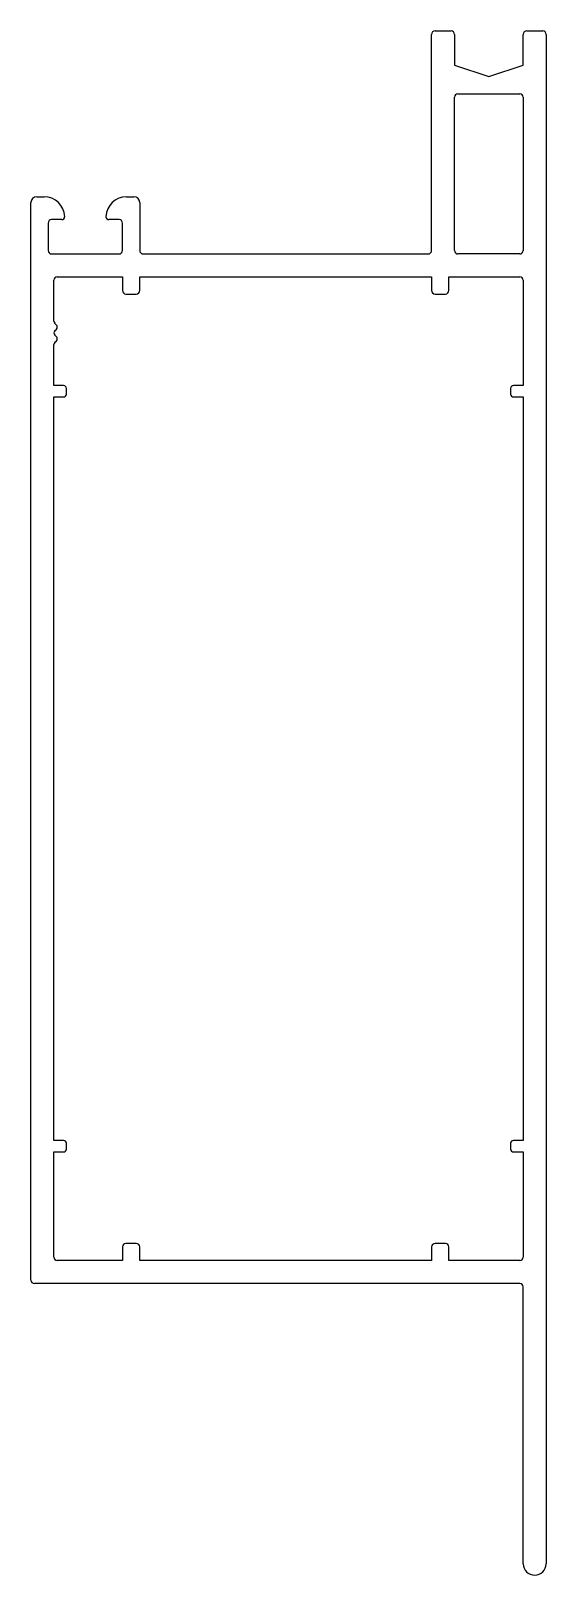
# Model space of a CAD drawing. Extents: x 4 to 49, y 1 to 136.
import ezdxf

# ---------------------------------------------------------------- set-up
doc = ezdxf.new("R2010")
doc.units = 0
doc.layers.get('0').update_dxf_attribs({"linetype": 'CONTINUOUS'})

msp = doc.modelspace()

# ---------------------------------------------------------------- linework, layer by layer
for p, q in [((39.16, 116.85), (39.16, 135.75)), ((39.46, 136.05), (40.86, 136.05)), ((41.16, 135.75), (41.16, 133.05)), ((47.16, 133.05), (47.16, 135.75)), ((47.46, 136.05), (48.86, 136.05)), ((49.16, 135.75), (49.16, 2.05)), ((41.16, 133.05), (44.16, 132.05)), ((44.16, 132.05), (47.16, 133.05)), ((41.16, 116.85), (41.16, 130.25)), ((41.46, 130.55), (46.86, 130.55)), ((47.16, 130.25), (47.16, 116.85)), ((4.66, 121.55), (5.31, 121.55)), ((12.51, 121.55), (13.16, 121.55)), ((4.16, 26.85), (4.16, 121.05)), ((13.66, 121.05), (13.66, 116.85)), ((5.66, 119.25), (5.66, 116.85)), ((6.85, 119.55), (5.96, 119.55)), ((11.86, 119.55), (10.96, 119.55)), ((12.16, 116.85), (12.16, 119.25)), ((5.96, 116.55), (11.86, 116.55)), ((13.96, 116.55), (38.86, 116.55)), ((46.86, 116.55), (41.46, 116.55)), ((6.16, 110.67), (6.16, 114.25)), ((6.46, 114.55), (12.16, 114.55)), ((12.16, 114.55), (12.16, 113.35)), ((13.66, 113.35), (13.66, 114.55)), ((13.66, 114.55), (39.16, 114.55)), ((39.16, 114.55), (39.16, 113.35)), ((40.66, 113.35), (40.66, 114.55)), ((40.66, 114.55), (46.86, 114.55)), ((47.16, 114.25), (47.16, 105.05)), ((12.46, 113.05), (13.36, 113.05)), ((39.46, 113.05), (40.36, 113.05)), ((6.38, 110.34), (6.23, 110.49)), ((6.23, 109.83), (6.38, 109.98)), ((6.38, 109.32), (6.23, 109.48)), ((6.16, 105.05), (6.16, 108.63)), ((6.23, 108.81), (6.38, 108.97)), ((7.01, 105.05), (6.16, 105.05)), ((6.16, 39.05), (6.16, 104.05)), ((6.16, 104.05), (7.01, 104.05)), ((7.26, 104.3), (7.26, 104.8)), ((46.06, 104.8), (46.06, 104.3)), ((47.16, 105.05), (46.31, 105.05)), ((46.31, 104.05), (47.16, 104.05)), ((47.16, 104.05), (47.16, 39.05)), ((7.01, 39.05), (6.16, 39.05)), ((6.16, 28.85), (6.16, 38.05)), ((6.16, 38.05), (7.01, 38.05)), ((7.26, 38.3), (7.26, 38.8)), ((46.06, 38.8), (46.06, 38.3)), ((47.16, 39.05), (46.31, 39.05)), ((46.31, 38.05), (47.16, 38.05)), ((47.16, 38.05), (47.16, 28.85)), ((12.16, 29.75), (12.16, 28.55)), ((13.36, 30.05), (12.46, 30.05)), ((13.66, 28.55), (13.66, 29.75)), ((39.16, 29.75), (39.16, 28.55)), ((40.36, 30.05), (39.46, 30.05)), ((40.66, 28.55), (40.66, 29.75)), ((12.16, 28.55), (6.46, 28.55)), ((39.16, 28.55), (13.66, 28.55)), ((46.86, 28.55), (40.66, 28.55)), ((46.86, 26.55), (4.46, 26.55)), ((47.16, 2.05), (47.16, 26.25))]:
    msp.add_line(p, q)
for centre, radius, start, end in [((39.46, 135.75), 0.3, 90, 180), ((40.86, 135.75), 0.3, 0, 90), ((47.46, 135.75), 0.3, 90, 180), ((48.86, 135.75), 0.3, 360, 90), ((41.46, 130.25), 0.3, 90, 180), ((46.86, 130.25), 0.3, 0, 90), ((4.66, 121.05), 0.5, 90, 180), ((5.31, 119.75), 1.8, 1.8486, 90), ((12.51, 119.75), 1.8, 90, 178.1514), ((13.16, 121.05), 0.5, 360, 90), ((5.96, 119.25), 0.3, 90, 180), ((6.85, 119.8), 0.25, 270, 1.8486), ((10.96, 119.8), 0.25, 178.1514, 270), ((11.86, 119.25), 0.3, 0, 90), ((5.96, 116.85), 0.3, 180, 270), ((11.86, 116.85), 0.3, 270, 360), ((13.96, 116.85), 0.3, 180, 270), ((38.86, 116.85), 0.3, 270, 360), ((41.46, 116.85), 0.3, 180, 270), ((46.86, 116.85), 0.3, 270, 0), ((6.46, 114.25), 0.3, 90, 180), ((46.86, 114.25), 0.3, 0, 90), ((12.46, 113.35), 0.3, 180, 270), ((13.36, 113.35), 0.3, 270, 0), ((39.46, 113.35), 0.3, 180, 270), ((40.36, 113.35), 0.3, 270, 0), ((6.41, 110.67), 0.25, 180, 225), ((6.41, 109.65), 0.25, 135, 225), ((6.21, 110.16), 0.25, 315, 45), ((6.41, 108.63), 0.25, 135, 180), ((6.21, 109.14), 0.25, 315, 45), ((7.01, 104.8), 0.25, 0, 90), ((7.01, 104.3), 0.25, 270, 0), ((46.31, 104.8), 0.25, 90, 180), ((46.31, 104.3), 0.25, 180, 270), ((7.01, 38.8), 0.25, 0, 90), ((7.01, 38.3), 0.25, 270, 0), ((46.31, 38.8), 0.25, 90, 180), ((46.31, 38.3), 0.25, 180, 270), ((12.46, 29.75), 0.3, 90, 180), ((13.36, 29.75), 0.3, 0, 90), ((39.46, 29.75), 0.3, 90, 180), ((40.36, 29.75), 0.3, 0, 90), ((6.46, 28.85), 0.3, 180, 270), ((46.86, 28.85), 0.3, 270, 0), ((4.46, 26.85), 0.3, 180, 270), ((46.86, 26.25), 0.3, 0, 90), ((48.16, 2.05), 1, 180, 0)]:
    msp.add_arc(centre, radius, start, end)

doc.saveas('drawing.dxf')
